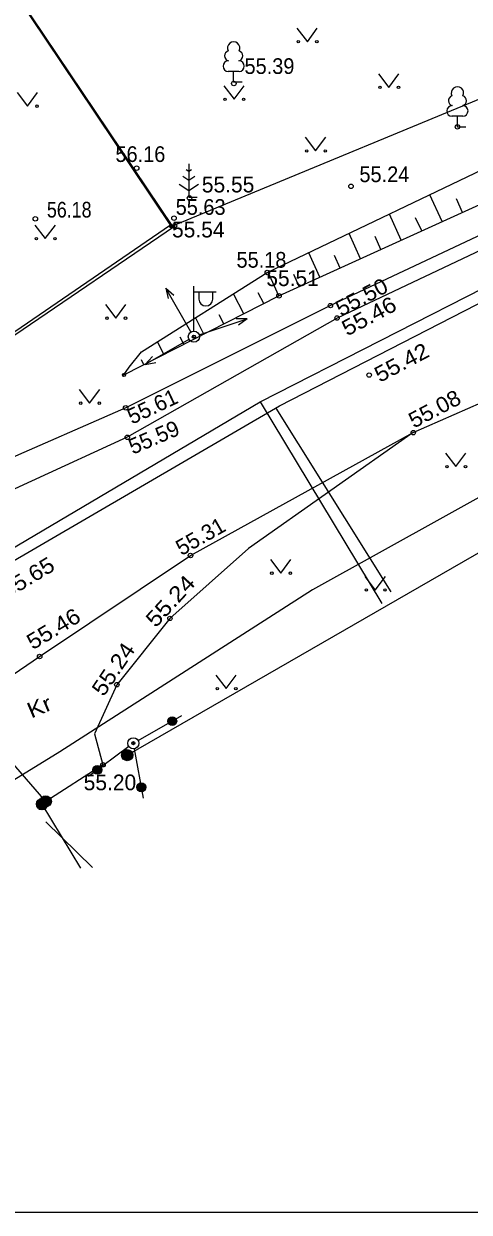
# Model space of a CAD drawing. Extents: x 640302 to 640713, y 6455972 to 6456281.
# Drawn here: x 640377 to 640396.8, y 6456141.1 to 6456194.2 of the extents above; entities that cross this region are included whole.
import ezdxf
from ezdxf.enums import TextEntityAlignment as Align

# ---------------------------------------------------------------- set-up
doc = ezdxf.new("R2010")
doc.units = 0
doc.header["$LTSCALE"] = 0.28
doc.header["$PDMODE"] = 32
doc.header["$PDSIZE"] = 0.14
for name, color, linetype, lineweight in [('1', 7, 'Continuous', 13), ('10', 7, 'Continuous', 13), ('12', 7, 'Continuous', 13), ('13', 7, 'Continuous', 13), ('14', 7, 'Continuous', 13), ('15', 7, 'Continuous', 13), ('2', 7, 'Continuous', 13), ('22', 7, 'Continuous', 13), ('23', 7, 'Continuous', 13), ('30', 7, 'Continuous', 13), ('31', 7, 'Continuous', 13), ('42', 7, 'Continuous', 13), ('56', 7, 'Continuous', 13)]:
    doc.layers.add(name, color=color, linetype=linetype, lineweight=lineweight)

msp = doc.modelspace()

# ---------------------------------------------------------------- linework, layer by layer
at = {"layer": '1'}
for p, q in [((640392.18, 6456169.52), (640392.64, 6456168.91)), ((640392.64, 6456168.91), (640393.09, 6456169.52)), ((640377.63, 6456159.37), (640377.63, 6456159.12)), ((640377.63, 6456159.37), (640377.89, 6456159.37)), ((640377.63, 6456159.12), (640377.89, 6456159.12)), ((640379.51, 6456156.49), (640377.78, 6456159.35)), ((640377.89, 6456159.37), (640377.89, 6456159.12))]:
    msp.add_line(p, q, dxfattribs=at)
msp.add_lwpolyline([(640360, 6456220.25), (640343.4, 6456209.16), (640360.67, 6456181.77), (640369.37, 6456175.52), (640383.5, 6456185.22)], close=True, dxfattribs=at)
msp.add_lwpolyline([(640360.66, 6456181.73), (640369.42, 6456175.45), (640383.68, 6456185.16), (640383.66, 6456185.2)], dxfattribs=at)
for centre, radius in [((640384.55, 6456180.22), 0.25), ((640392.2415, 6456168.9112), 0.055), ((640393.0703, 6456168.9112), 0.055), ((640377.78, 6456159.35), 0.25), ((640377.78, 6456159.35), 0.225), ((640377.78, 6456159.35), 0.2), ((640377.78, 6456159.35), 0.175), ((640377.944, 6456159.474), 0.25), ((640377.944, 6456159.474), 0.225), ((640377.944, 6456159.474), 0.2), ((640377.944, 6456159.474), 0.175), ((640377.944, 6456159.474), 0.15), ((640377.944, 6456159.474), 0.125), ((640377.944, 6456159.474), 0.1), ((640377.944, 6456159.474), 0.075), ((640377.944, 6456159.474), 0.05), ((640377.78, 6456159.35), 0.15), ((640377.78, 6456159.35), 0.125), ((640377.78, 6456159.35), 0.1), ((640377.78, 6456159.35), 0.075), ((640377.78, 6456159.35), 0.05), ((640377.78, 6456159.35), 0.025), ((640377.944, 6456159.474), 0.025)]:
    msp.add_circle(centre, radius, dxfattribs=at)
for p in [(640383.55, 6456185.14), (640381.43, 6456178.51)]:
    msp.add_point(p, dxfattribs=at)
at = {"layer": '10'}
for p, q in [((640389.14, 6456193.99), (640389.61, 6456193.39)), ((640389.61, 6456193.39), (640390.05, 6456193.99)), ((640386.56, 6456192.06), (640386.08, 6456192.06)), ((640392.78, 6456191.96), (640393.25, 6456191.35)), ((640393.25, 6456191.35), (640393.69, 6456191.96)), ((640385.88, 6456191.42), (640386.34, 6456190.82)), ((640386.34, 6456190.82), (640386.79, 6456191.42)), ((640376.66, 6456191.12), (640377.13, 6456190.51)), ((640377.13, 6456190.51), (640377.57, 6456191.12)), ((640396.54, 6456190.06), (640396.06, 6456190.06)), ((640389.52, 6456189.12), (640389.98, 6456188.51)), ((640389.98, 6456188.51), (640390.43, 6456189.12)), ((640384.33, 6456187.94), (640384.33, 6456186.44)), ((640383.9, 6456187.03), (640384.33, 6456186.74)), ((640384.33, 6456186.74), (640384.75, 6456187.03)), ((640384.69, 6456186.44), (640384.33, 6456186.44)), ((640377.46, 6456185.2), (640377.92, 6456184.6)), ((640377.92, 6456184.6), (640378.37, 6456185.2)), ((640380.61, 6456181.65), (640381.07, 6456181.05)), ((640381.07, 6456181.05), (640381.52, 6456181.65)), ((640379.44, 6456177.86), (640379.9, 6456177.25)), ((640379.9, 6456177.25), (640380.35, 6456177.86)), ((640395.77, 6456175.02), (640396.24, 6456174.42)), ((640396.24, 6456174.42), (640396.68, 6456175.02)), ((640387.96, 6456170.27), (640388.43, 6456169.66)), ((640388.43, 6456169.66), (640388.87, 6456170.27)), ((640385.53, 6456165.11), (640385.99, 6456164.51)), ((640385.99, 6456164.51), (640386.44, 6456165.11)), ((640377.94, 6456158.56), (640380.03, 6456156.52))]:
    msp.add_line(p, q, dxfattribs=at)
msp.add_lwpolyline([(640374.29, 6456259.24), (640400.98, 6456225.23), (640421.78, 6456197.9), (640400.66, 6456192.23), (640383.55, 6456185.14), (640360.05, 6456220.22)], close=True, dxfattribs=at)
for points in [[(640386.7, 6456191.58), (640386.32, 6456191.58), (640386.32, 6456192.06)], [(640396.68, 6456189.58), (640396.3, 6456189.58), (640396.3, 6456190.06)], [(640384.45, 6456187.67), (640384.33, 6456187.59), (640384.2, 6456187.67)], [(640384.59, 6456187.37), (640384.33, 6456187.19), (640384.06, 6456187.37)]]:
    msp.add_lwpolyline(points, dxfattribs=at)
for centre, radius in [((640389.2059, 6456193.3871), 0.055), ((640390.0347, 6456193.3871), 0.055), ((640392.8463, 6456191.3517), 0.055), ((640393.675, 6456191.3517), 0.055), ((640385.9403, 6456190.8161), 0.055), ((640386.7691, 6456190.8161), 0.055), ((640377.5555, 6456190.5115), 0.055), ((640389.5806, 6456188.5129), 0.055), ((640390.4094, 6456188.5129), 0.055), ((640377.5232, 6456184.5959), 0.055), ((640378.352, 6456184.5959), 0.055), ((640380.6707, 6456181.0473), 0.055), ((640381.4995, 6456181.0473), 0.055), ((640379.4998, 6456177.2519), 0.055), ((640380.3286, 6456177.2519), 0.055), ((640395.836, 6456174.417), 0.055), ((640396.6648, 6456174.417), 0.055), ((640388.0265, 6456169.6609), 0.055), ((640388.8553, 6456169.6609), 0.055), ((640385.5911, 6456164.5066), 0.055), ((640386.4199, 6456164.5066), 0.055), ((640381.578, 6456161.536), 0.25), ((640381.578, 6456161.536), 0.225), ((640381.578, 6456161.536), 0.2), ((640381.578, 6456161.536), 0.175), ((640381.578, 6456161.536), 0.15), ((640381.578, 6456161.536), 0.125), ((640381.578, 6456161.536), 0.1), ((640381.578, 6456161.536), 0.075), ((640381.578, 6456161.536), 0.05), ((640381.578, 6456161.536), 0.025)]:
    msp.add_circle(centre, radius, dxfattribs=at)
for centre, radius, start, end in [((640386.1538, 6456192.7573), 0.2326, 109.02174, 253.14154), ((640386.3239, 6456193.1047), 0.277, 332.5799, 207.4201), ((640386.494, 6456192.7573), 0.2326, 286.85082, 70.98591), ((640386.0864, 6456192.2972), 0.2375, 90.0016, 269.39529), ((640386.5614, 6456192.2972), 0.2375, 270.6047, 89.9984), ((640396.3036, 6456191.1049), 0.277, 332.5799, 207.4201), ((640396.1336, 6456190.7575), 0.2326, 109.02174, 253.14154), ((640396.4737, 6456190.7575), 0.2326, 286.85082, 70.98591), ((640396.0661, 6456190.2974), 0.2375, 90.0016, 269.39529), ((640396.5411, 6456190.2974), 0.2375, 270.6047, 89.9984)]:
    msp.add_arc(centre, radius, start, end, dxfattribs=at)
at = {"layer": '12'}
for p, q in [((640383.3, 6456182.39), (640383.4, 6456181.92)), ((640383.3, 6456182.39), (640383.65, 6456182.07)), ((640384.42, 6456180.44), (640383.3, 6456182.39)), ((640384.55, 6456180.47), (640384.55, 6456182.47)), ((640384.55, 6456182.22), (640385.55, 6456182.22)), ((640384.78, 6456181.9), (640384.78, 6456182.22)), ((640385.39, 6456181.9), (640385.39, 6456182.22)), ((640384.79, 6456180.3), (640386.92, 6456181.02)), ((640386.92, 6456181.02), (640386.44, 6456181.02)), ((640386.92, 6456181.02), (640386.54, 6456180.74)), ((640384.33, 6456180.1), (640382.38, 6456178.98)), ((640382.38, 6456178.98), (640382.7, 6456179.33)), ((640382.38, 6456178.98), (640382.85, 6456179.07))]:
    msp.add_line(p, q, dxfattribs=at)
msp.add_arc((640385.083, 6456181.8991), 0.3064, 180, 0, dxfattribs=at)
msp.add_point((640384.55, 6456180.22), dxfattribs=at)
at = {"layer": '13'}
for p, q in [((640395.62, 6456185.36), (640395.08, 6456186.56)), ((640396.53, 6456185.77), (640396.26, 6456186.38)), ((640393.8, 6456184.53), (640393.27, 6456185.69)), ((640394.71, 6456184.94), (640394.44, 6456185.53)), ((640391.98, 6456183.7), (640391.47, 6456184.83)), ((640392.89, 6456184.11), (640392.63, 6456184.69)), ((640390.16, 6456182.87), (640389.67, 6456183.96)), ((640388.34, 6456182.04), (640387.86, 6456183.1)), ((640389.25, 6456182.46), (640389.01, 6456182.99)), ((640384.99, 6456180.33), (640384.62, 6456181.07)), ((640382.32, 6456178.97), (640382.21, 6456179.19)), ((640382.07, 6456162.19), (640384.01, 6456163.3)), ((640381.65, 6456161.92), (640379.85, 6456160.59)), ((640381.89, 6456161.82), (640382.29, 6456159.62))]:
    msp.add_line(p, q, dxfattribs=at)
for centre, radius in [((640383.5821, 6456163.0544), 0.1994), ((640383.5821, 6456163.0544), 0.1899), ((640383.5821, 6456163.0544), 0.1804), ((640383.5821, 6456163.0544), 0.171), ((640383.5821, 6456163.0544), 0.1615), ((640383.5821, 6456163.0544), 0.152), ((640383.5821, 6456163.0544), 0.1426), ((640383.5821, 6456163.0544), 0.1331), ((640383.5821, 6456163.0544), 0.1236), ((640383.5821, 6456163.0544), 0.1142), ((640383.5821, 6456163.0544), 0.1047), ((640383.5821, 6456163.0544), 0.0953), ((640383.5821, 6456163.0544), 0.0858), ((640383.5821, 6456163.0544), 0.0763), ((640383.5821, 6456163.0544), 0.0669), ((640383.5821, 6456163.0544), 0.0574), ((640383.5821, 6456163.0544), 0.0479), ((640383.5821, 6456163.0544), 0.0385), ((640383.5821, 6456163.0544), 0.029), ((640383.5821, 6456163.0544), 0.0195), ((640383.5821, 6456163.0544), 0.0101), ((640383.5821, 6456163.0544), 0.00061), ((640381.849, 6456162.067), 0.25), ((640380.2453, 6456160.8805), 0.1994), ((640380.2453, 6456160.8805), 0.1899), ((640380.2453, 6456160.8805), 0.1804), ((640380.2453, 6456160.8805), 0.171), ((640380.2453, 6456160.8805), 0.1615), ((640380.2453, 6456160.8805), 0.152), ((640380.2453, 6456160.8805), 0.1426), ((640380.2453, 6456160.8805), 0.1331), ((640380.2453, 6456160.8805), 0.1236), ((640380.2453, 6456160.8805), 0.1142), ((640380.2453, 6456160.8805), 0.1047), ((640380.2453, 6456160.8805), 0.0953), ((640380.2453, 6456160.8805), 0.0858), ((640380.2453, 6456160.8805), 0.0763), ((640380.2453, 6456160.8805), 0.0669), ((640380.2453, 6456160.8805), 0.0574), ((640380.2453, 6456160.8805), 0.0479), ((640380.2453, 6456160.8805), 0.0385), ((640380.2453, 6456160.8805), 0.029), ((640380.2453, 6456160.8805), 0.0195), ((640380.2453, 6456160.8805), 0.0101), ((640380.2453, 6456160.8805), 0.00061), ((640382.2058, 6456160.1045), 0.1994), ((640382.2058, 6456160.1045), 0.1899), ((640382.2058, 6456160.1045), 0.1804), ((640382.2058, 6456160.1045), 0.171), ((640382.2058, 6456160.1045), 0.1615), ((640382.2058, 6456160.1045), 0.152), ((640382.2058, 6456160.1045), 0.1426), ((640382.2058, 6456160.1045), 0.1331), ((640382.2058, 6456160.1045), 0.1236), ((640382.2058, 6456160.1045), 0.1142), ((640382.2058, 6456160.1045), 0.1047), ((640382.2058, 6456160.1045), 0.0953), ((640382.2058, 6456160.1045), 0.0858), ((640382.2058, 6456160.1045), 0.0763), ((640382.2058, 6456160.1045), 0.0669), ((640382.2058, 6456160.1045), 0.0574), ((640382.2058, 6456160.1045), 0.0479), ((640382.2058, 6456160.1045), 0.0385), ((640382.2058, 6456160.1045), 0.029), ((640382.2058, 6456160.1045), 0.0195), ((640382.2058, 6456160.1045), 0.0101), ((640382.2058, 6456160.1045), 0.00061)]:
    msp.add_circle(centre, radius, dxfattribs=at)
msp.add_point((640381.85, 6456162.07), dxfattribs=at)
at = {"layer": '14'}
msp.add_line((640387.5, 6456177.31), (640392.93, 6456168.3), dxfattribs=at)
msp.add_lwpolyline([(640370.63, 6456167.32), (640387.5, 6456177.31), (640403.61, 6456185.53), (640419.99, 6456191.47), (640425.79, 6456192.41), (640434.18, 6456193.29), (640446.92, 6456193.36), (640457.79, 6456193.5)], dxfattribs=at)
at = {"layer": '15'}
for p, q in [((640371.63, 6456167.37), (640388.37, 6456177.13)), ((640388.2, 6456177.03), (640393.33, 6456168.83))]:
    msp.add_line(p, q, dxfattribs=at)
msp.add_lwpolyline([(640388.37, 6456177.13), (640403.22, 6456184.77), (640420.51, 6456190.95), (640425.23, 6456191.62)], dxfattribs=at)
at = {"layer": '2'}
for centre in [(640386.332, 6456191.524), (640391.559, 6456186.931), (640384.354, 6456186.409), (640383.66, 6456185.512)]:
    msp.add_circle(centre, 0.1, dxfattribs=at)
at = {"layer": '22'}
msp.add_lwpolyline([(640452.96, 6456184.1), (640450.96, 6456184), (640432.97, 6456183.67), (640421.26, 6456182.28), (640413.47, 6456180.43), (640401.87, 6456175.6), (640389.84, 6456168.92), (640378.57, 6456161.69), (640372.52, 6456157.97), (640366.7, 6456153.69)], dxfattribs=at)
at = {"layer": '23'}
msp.add_line((640362.38, 6456216.74), (640383.59, 6456185.14), dxfattribs=at)
msp.add_lwpolyline([(640381.58, 6456161.54), (640401.38, 6456172.95), (640404.75, 6456168.75)], dxfattribs=at)
at = {"layer": '30'}
for points in [[(640397.41, 6456233.13), (640402.16, 6456225.88), (640409.87, 6456215.87), (640418.92, 6456203.96), (640423.59, 6456197.13), (640424.61, 6456195.15), (640421.69, 6456193.75), (640406.67, 6456189.15), (640390.64, 6456181.61), (640381.51, 6456177.04), (640375.86, 6456174.58), (640370.86, 6456174.24), (640367.07, 6456175.21), (640361.41, 6456179.31), (640353.06, 6456185.83), (640349.15, 6456189.83), (640345.45, 6456195.76), (640342.84, 6456207.87), (640344.12, 6456212.45), (640347.33, 6456216.68), (640350.87, 6456218.15), (640352.81, 6456217.76), (640354.51, 6456216.05), (640355.3, 6456214.05)], [(640452.96, 6456195.12), (640449.19, 6456195.14), (640431.98, 6456194.42), (640421.7, 6456193.11), (640406.87, 6456188.59), (640390.94, 6456181.05), (640381.58, 6456175.73), (640373.02, 6456171.81), (640360.05, 6456161.76)], [(640363.93, 6456156.55), (640377.67, 6456165.94), (640384.4, 6456170.45), (640394.33, 6456175.94), (640409.57, 6456182.64), (640420.34, 6456185.99), (640425.22, 6456187.02), (640431.35, 6456188.03), (640449.53, 6456189.02), (640452.96, 6456188.97)], [(640394.33, 6456175.94), (640386.99, 6456170.76), (640383.48, 6456167.64), (640381.11, 6456164.68), (640380.11, 6456162.49), (640380.49, 6456161.11), (640377.94, 6456159.47), (640375.45, 6456162.34), (640372.44, 6456161.49), (640364.36, 6456155.74)]]:
    msp.add_lwpolyline(points, dxfattribs=at)
at = {"layer": '31'}
for centre in [(640396.3036, 6456189.5849), (640381.997, 6456187.746), (640377.476, 6456185.4844), (640383.683, 6456185.162), (640387.825, 6456183.082), (640388.343, 6456182.041), (640390.639, 6456181.608), (640390.936, 6456181.052), (640392.369, 6456178.506), (640381.509, 6456177.04), (640394.334, 6456175.937), (640381.581, 6456175.725), (640384.398, 6456170.449), (640383.481, 6456167.642), (640377.67, 6456165.939), (640381.115, 6456164.683), (640380.495, 6456161.108)]:
    msp.add_circle(centre, 0.1, dxfattribs=at)
at = {"layer": '42'}
for p, q in [((640395.62, 6456185.36), (640395.08, 6456186.56)), ((640396.53, 6456185.77), (640396.26, 6456186.38)), ((640393.8, 6456184.53), (640393.27, 6456185.69)), ((640394.71, 6456184.94), (640394.44, 6456185.53)), ((640391.98, 6456183.7), (640391.47, 6456184.83)), ((640392.89, 6456184.11), (640392.63, 6456184.69)), ((640390.16, 6456182.87), (640389.67, 6456183.96)), ((640391.07, 6456183.28), (640390.82, 6456183.84)), ((640391.07, 6456183.28), (640390.82, 6456183.84)), ((640388.34, 6456182.04), (640387.86, 6456183.1)), ((640389.25, 6456182.46), (640389.01, 6456182.99)), ((640386.78, 6456181.24), (640386.32, 6456182.13)), ((640386.78, 6456181.24), (640386.32, 6456182.13)), ((640387.67, 6456181.7), (640387.42, 6456182.18)), ((640387.67, 6456181.7), (640387.42, 6456182.18)), ((640384.99, 6456180.33), (640384.62, 6456181.07)), ((640385.89, 6456180.79), (640385.68, 6456181.19)), ((640385.89, 6456180.79), (640385.68, 6456181.19)), ((640383.21, 6456179.42), (640382.92, 6456180)), ((640383.21, 6456179.42), (640382.92, 6456180)), ((640384.1, 6456179.88), (640383.94, 6456180.2)), ((640384.1, 6456179.88), (640383.94, 6456180.2)), ((640382.32, 6456178.97), (640382.21, 6456179.19))]:
    msp.add_line(p, q, dxfattribs=at)
for points in [[(640381.43, 6456178.51), (640381.66, 6456178.86), (640382.21, 6456179.55), (640387.82, 6456183.08), (640399.13, 6456188.5), (640404.89, 6456191.09), (640407.04, 6456190.75), (640407.57, 6456190.58)], [(640381.43, 6456178.51), (640388.34, 6456182.04), (640399.59, 6456187.16), (640407.57, 6456190.58)], [(640381.43, 6456178.51), (640388.34, 6456182.04), (640399.59, 6456187.16), (640407.57, 6456190.58)]]:
    msp.add_lwpolyline(points, dxfattribs=at)
at = {"layer": '56'}
msp.add_line((640301.88, 6456141.13), (640486.88, 6456141.13), dxfattribs=at)

# ---------------------------------------------------------------- texts
at = {"layer": '1', "width": 0.95}
for s, p in [('55.39', (640387.92, 6456191.95)), ('55.24', (640393.045, 6456187.12)), ('55.63', (640384.85, 6456185.66))]:
    msp.add_text(s, height=0.7, dxfattribs=at).set_placement(p, align=Align.CENTER)
at = {"layer": '1'}
msp.add_text('55.55', height=0.7, dxfattribs=at).set_placement((640386.075, 6456186.66), align=Align.CENTER)
at = {"layer": '1', "width": 1.15}
msp.add_text('Kr', height=0.7, rotation=23.001, dxfattribs=at).set_placement((640377.7932, 6456163.3779), align=Align.CENTER)
at = {"layer": '31'}
for s, width, p in [(' 56.16', 0.95, (640382.04, 6456188.02)), ('56.18', 0.85, (640378.99, 6456185.54)), (' 55.18', 0.95, (640387.44, 6456183.3))]:
    msp.add_text(s, height=0.7, dxfattribs=dict(at, width=width)).set_placement(p, align=Align.CENTER)
for s, p in [(' 55.54', (640384.615, 6456184.65)), (' 55.51', (640388.82, 6456182.48)), (' 55.20', (640380.675, 6456159.97))]:
    msp.add_text(s, height=0.7, dxfattribs=at).set_placement(p, align=Align.CENTER)
for s, rotation, width, p in [(' 55.50', 27.909, 1.05, (640392.0762, 6456181.6172)), (' 55.46', 27.909, 1.1, (640392.3962, 6456180.7636)), (' 55.42', 27.909, 1.1, (640393.8512, 6456178.691)), (' 55.08', 27.909, 1.05, (640395.3312, 6456176.6251)), (' 55.65', 30.997, 1.1, (640377.1898, 6456169.0949)), (' 55.24', 47.377, 1.15, (640383.6563, 6456168.073)), (' 55.46', 30.997, 1.1, (640378.3448, 6456166.8079)), (' 55.24', 55.867, 1.1, (640381.1669, 6456165.0636))]:
    msp.add_text(s, height=0.7, rotation=rotation, dxfattribs=dict(at, width=width)).set_placement(p, align=Align.CENTER)
for s, rotation, p in [(' 55.61', 25.152, (640382.7313, 6456176.731)), (' 55.59', 23.032, (640382.7831, 6456175.3552)), (' 55.31', 29.521, (640384.9025, 6456170.9363))]:
    msp.add_text(s, height=0.7, rotation=rotation, dxfattribs=at).set_placement(p, align=Align.CENTER)

doc.saveas('drawing.dxf')
